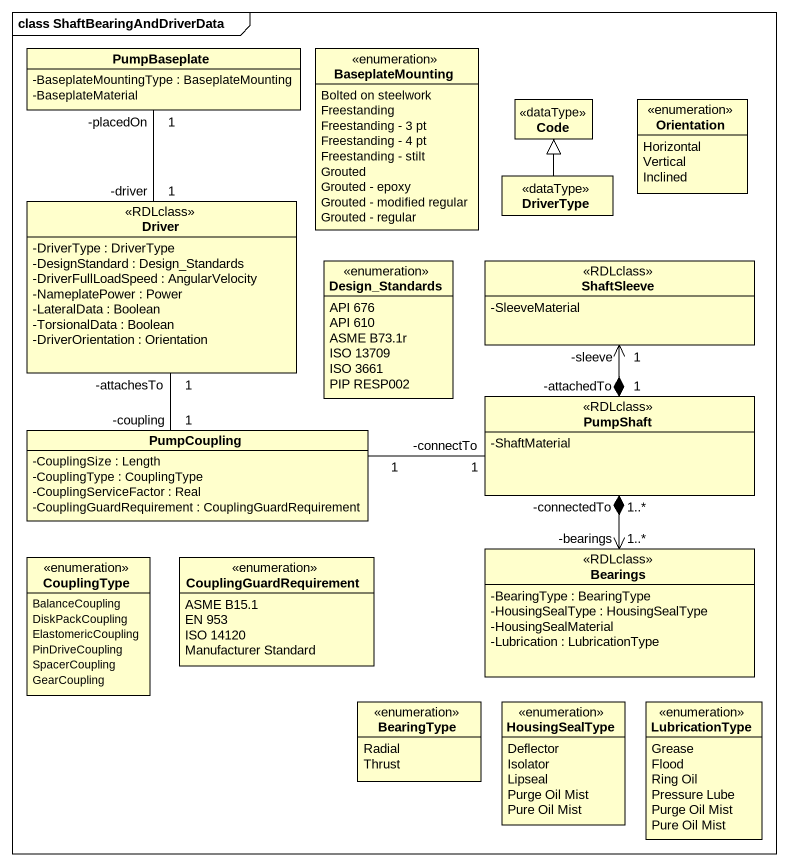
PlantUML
@startuml
mainframe class ShaftBearingAndDriverData
hide circle
hide empty members
skinparam classAttributeIconSize 0
class PumpBaseplate {
  -BaseplateMountingType : BaseplateMounting
  -BaseplateMaterial
}
enum BaseplateMounting {
  Bolted on steelwork
  Freestanding
  Freestanding - 3 pt
  Freestanding - 4 pt
  Freestanding - stilt
  Grouted
  Grouted - epoxy
  Grouted - modified regular
  Grouted - regular
}
class Code <<dataType>>
enum Orientation {
  Horizontal
  Vertical
  Inclined
}
class DriverType <<dataType>>
class Driver <<RDLclass>> {
  -DriverType : DriverType
  -DesignStandard : Design_Standards
  -DriverFullLoadSpeed : AngularVelocity
  -NameplatePower : Power
  -LateralData : Boolean
  -TorsionalData : Boolean
  -DriverOrientation : Orientation
}
enum Design_Standards {
  API 676
  API 610
  ASME B73.1r
  ISO 13709
  ISO 3661
  PIP RESP002
}
class ShaftSleeve <<RDLclass>> {
  -SleeveMaterial
}
class PumpShaft <<RDLclass>> {
  -ShaftMaterial
}
class PumpCoupling {
  -CouplingSize : Length
  -CouplingType : CouplingType
  -CouplingServiceFactor : Real
  -CouplingGuardRequirement : CouplingGuardRequirement
}
enum CouplingType {
  BalanceCoupling
  DiskPackCoupling
  ElastomericCoupling
  PinDriveCoupling
  SpacerCoupling
  GearCoupling
}
enum CouplingGuardRequirement {
  ASME B15.1
  EN 953
  ISO 14120
  Manufacturer Standard
}
class Bearings <<RDLclass>> {
  -BearingType : BearingType
  -HousingSealType : HousingSealType
  -HousingSealMaterial
  -Lubrication : LubricationType
}
enum BearingType {
  Radial
  Thrust
}
enum HousingSealType {
  Deflector
  Isolator
  Lipseal
  Purge Oil Mist
  Pure Oil Mist
}
enum LubricationType {
  Grease
  Flood
  Ring Oil
  Pressure Lube
  Purge Oil Mist
  Pure Oil Mist
}
DriverType -up-|> Code
Driver "-driver\n1" -up- "-placedOn\n1" PumpBaseplate
PumpShaft "-attachedTo\n1" *-up-> "-sleeve\n1" ShaftSleeve
PumpCoupling "1\n-coupling" -up- "-attachesTo\n1" Driver
PumpCoupling "1" -right- "-connectTo\n1" PumpShaft
Bearings "-bearings\n1..*" <-up-* "-connectedTo\n1..*" PumpShaft
@enduml
